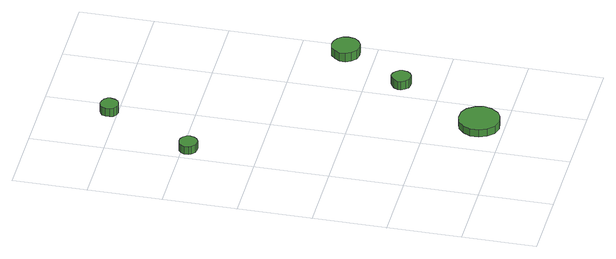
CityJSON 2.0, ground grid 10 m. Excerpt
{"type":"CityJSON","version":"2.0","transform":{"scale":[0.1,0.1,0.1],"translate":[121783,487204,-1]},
"CityObjects":{
"tree1":{"type":"SolitaryVegetationObject","attributes":{"function":"something"},"geometry":[{"type":"MultiSurface","lod":"1","boundaries":[[[0,1,2,3,4,5,6,7,8,9,10,11,12,13,14]],[[15,16,17,18,19,20,21,22,23,24,25,26,27,28,29]],[[0,29,28,1]],[[1,28,27,2]],[[2,27,26,3]],[[3,26,25,4]],[[4,25,24,5]],[[5,24,23,6]],[[6,23,22,7]],[[7,22,21,8]],[[8,21,20,9]],[[9,20,19,10]],[[10,19,18,11]],[[11,18,17,12]],[[12,17,16,13]],[[13,16,15,14]],[[14,15,29,0]]]}]},
"tree2":{"type":"SolitaryVegetationObject","attributes":{"function":"something"},"geometry":[{"type":"MultiSurface","lod":"1","boundaries":[[[30,31,32,33,34,35,36,37,38,39,40,41,42,43,44]],[[45,46,47,48,49,50,51,52,53,54,55,56,57,58,59]],[[30,59,58,31]],[[31,58,57,32]],[[32,57,56,33]],[[33,56,55,34]],[[34,55,54,35]],[[35,54,53,36]],[[36,53,52,37]],[[37,52,51,38]],[[38,51,50,39]],[[39,50,49,40]],[[40,49,48,41]],[[41,48,47,42]],[[42,47,46,43]],[[43,46,45,44]],[[44,45,59,30]]]}]},
"tree3":{"type":"SolitaryVegetationObject","attributes":{"function":"something"},"geometry":[{"type":"MultiSurface","lod":"1","boundaries":[[[60,61,62,63,64,65,66,67,68,69,70,71,72,73,74]],[[75,76,77,78,79,80,81,82,83,84,85,86,87,88,89]],[[60,89,88,61]],[[61,88,87,62]],[[62,87,86,63]],[[63,86,85,64]],[[64,85,84,65]],[[65,84,83,66]],[[66,83,82,67]],[[67,82,81,68]],[[68,81,80,69]],[[69,80,79,70]],[[70,79,78,71]],[[71,78,77,72]],[[72,77,76,73]],[[73,76,75,74]],[[74,75,89,60]]]}]},
"tree4":{"type":"SolitaryVegetationObject","attributes":{"function":"something"},"geometry":[{"type":"MultiSurface","lod":"1","boundaries":[[[90,91,92,93,94,95,96,97,98,99,100,101,102,103,104]],[[105,106,107,108,109,110,111,112,113,114,115,116,117,118,119]],[[90,119,118,91]],[[91,118,117,92]],[[92,117,116,93]],[[93,116,115,94]],[[94,115,114,95]],[[95,114,113,96]],[[96,113,112,97]],[[97,112,111,98]],[[98,111,110,99]],[[99,110,109,100]],[[100,109,108,101]],[[101,108,107,102]],[[102,107,106,103]],[[103,106,105,104]],[[104,105,119,90]]]}]},
"tree5":{"type":"SolitaryVegetationObject","attributes":{"function":"something"},"geometry":[{"type":"MultiSurface","lod":"1","boundaries":[[[120,121,122,123,124,125,126,127,128,129,130,131,132,133,134]],[[135,136,137,138,139,140,141,142,143,144,145,146,147,148,149]],[[120,149,148,121]],[[121,148,147,122]],[[122,147,146,123]],[[123,146,145,124]],[[124,145,144,125]],[[125,144,143,126]],[[126,143,142,127]],[[127,142,141,128]],[[128,141,140,129]],[[129,140,139,130]],[[130,139,138,131]],[[131,138,137,132]],[[132,137,136,133]],[[133,136,135,134]],[[134,135,149,120]]]}]}
},
"vertices":[
[31,392,21],[30,397,21],[27,401,21],[22,404,21],[17,404,21],[12,403,21],[8,399,21],[6,395,21],[6,389,21],[8,385,21],[12,381,21],[17,380,21],[22,380,21],[27,383,21],[30,387,21],[30,387,9],[27,383,9],[22,380,9],[17,380,9],[12,381,9],[8,385,9],[6,389,9],[6,395,9],[8,399,9],[12,403,9],[17,404,9],[22,404,9],[27,401,9],[30,397,9],[31,392,9],
[187,35,17],[184,46,17],[177,56,17],[168,61,17],[156,62,17],[145,59,17],[137,51,17],[132,41,17],[132,29,17],[137,19,17],[145,11,17],[156,7,17],[168,9,17],[177,14,17],[184,24,17],[184,24,6],[177,14,6],[168,9,6],[156,7,6],[145,11,6],[137,19,6],[132,29,6],[132,41,6],[137,51,6],[145,59,6],[156,62,6],[168,61,6],[177,56,6],[184,46,6],[187,35,6],
[91,511,23],[90,516,23],[87,520,23],[82,522,23],[77,523,23],[72,521,23],[68,518,23],[66,513,23],[66,508,23],[68,503,23],[72,500,23],[77,498,23],[82,499,23],[87,501,23],[90,506,23],[90,506,11],[87,501,11],[82,499,11],[77,498,11],[72,500,11],[68,503,11],[66,508,11],[66,513,11],[68,518,11],[72,521,11],[77,523,11],[82,522,11],[87,520,11],[90,516,11],[91,511,11],
[242,155,19],[241,160,19],[238,164,19],[233,167,19],[228,168,19],[223,166,19],[219,162,19],[216,157,19],[216,152,19],[219,147,19],[223,143,19],[228,142,19],[233,142,19],[238,145,19],[241,149,19],[241,149,6],[238,145,6],[233,142,6],[228,142,6],[223,143,6],[219,147,6],[216,152,6],[216,157,6],[219,162,6],[223,166,6],[228,168,6],[233,167,6],[238,164,6],[241,160,6],[242,155,6],
[299,240,21],[298,248,21],[293,254,21],[286,258,21],[278,259,21],[271,257,21],[265,251,21],[261,244,21],[261,236,21],[265,229,21],[271,223,21],[278,221,21],[286,222,21],[293,226,21],[298,232,21],[298,232,8],[293,226,8],[286,222,8],[278,221,8],[271,223,8],[265,229,8],[261,236,8],[261,244,8],[265,251,8],[271,257,8],[278,259,8],[286,258,8],[293,254,8],[298,248,8],[299,240,8]
]}
